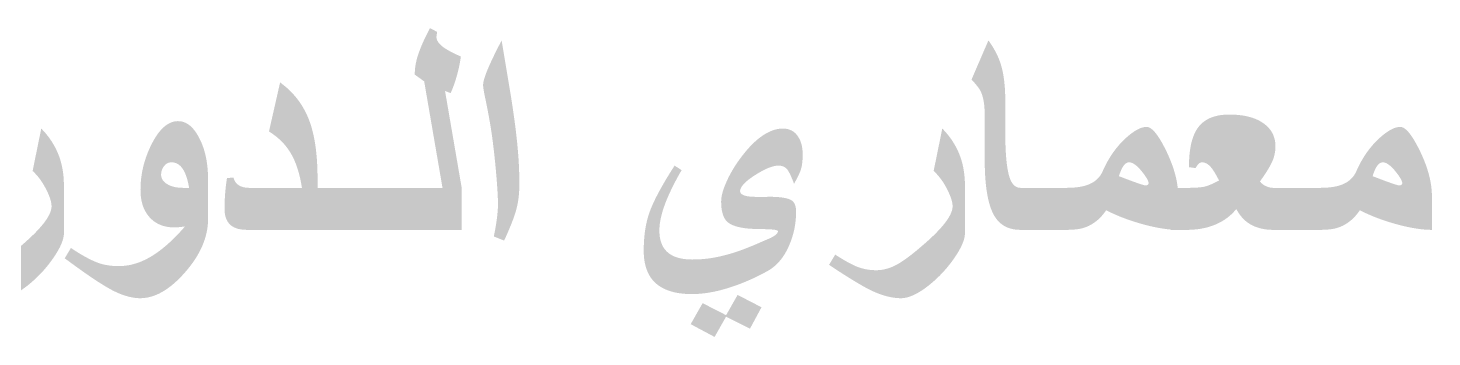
# Model space of a CAD drawing. Header units: metres. Extents: x -24.2 to 51.5, y -28.6 to 30.1.
# Drawn here: x 37.58 to 44.38, y 20.56 to 22.06 of the extents above; entities that cross this region are included whole.
import ezdxf

# ---------------------------------------------------------------- set-up
doc = ezdxf.new("R2010")
doc.units = ezdxf.units.M
doc.layers.add('UF-FILL-BROWN', color=22, linetype='Continuous')

msp = doc.modelspace()

# ---------------------------------------------------------------- hatches: boundary and pattern name
at = {"layer": 'UF-FILL-BROWN', "true_color": 0xb82e00}
for points in [[(39.6787, 21.0808), (39.2641, 21.0808), (39.2641, 21.2842), (39.5858, 21.2842), (39.4971, 21.7995), (39.4515, 21.8324), (39.4516, 21.8412), (39.452, 21.8501), (39.4527, 21.859), (39.4537, 21.8679), (39.455, 21.8768), (39.4565, 21.8857), (39.4584, 21.8947), (39.4604, 21.9036), (39.4628, 21.9126), (39.4654, 21.9216), (39.4679, 21.9293), (39.4706, 21.9372), (39.4736, 21.9453), (39.4767, 21.9536), (39.4801, 21.9621), (39.4836, 21.9708), (39.4874, 21.9797), (39.4914, 21.9887), (39.4956, 21.998), (39.5, 22.0075), (39.5046, 22.0171), (39.5094, 22.027), (39.5145, 22.037), (39.5198, 22.0472), (39.5252, 22.0576), (39.5594, 22.0394), (39.559, 22.0348), (39.558, 22.0267), (39.5564, 22.0153), (39.557, 22.0082), (39.5589, 22.0012), (39.5621, 21.9943), (39.5666, 21.9874), (39.5723, 21.9805), (39.5793, 21.9737), (39.5875, 21.9669), (39.5934, 21.9627), (39.5999, 21.9584), (39.607, 21.9539), (39.6147, 21.9494), (39.6231, 21.9447), (39.6321, 21.94), (39.6418, 21.9352), (39.6521, 21.9302), (39.6631, 21.9252), (39.6747, 21.9201), (39.6733, 21.9104), (39.6718, 21.9008), (39.6702, 21.8912), (39.6684, 21.8817), (39.6665, 21.8722), (39.6644, 21.8627), (39.6622, 21.8534), (39.6599, 21.844), (39.6574, 21.8347), (39.6548, 21.8254), (39.6519, 21.8152), (39.6488, 21.8053), (39.6457, 21.7956), (39.6424, 21.7862), (39.6391, 21.777), (39.6357, 21.7681), (39.6322, 21.7594), (39.6286, 21.7509), (39.6249, 21.7427), (39.598, 21.7534), (39.6787, 21.2842)], [(39.9578, 21.3009), (39.9577, 21.2906), (39.9575, 21.2804), (39.957, 21.2704), (39.9564, 21.2606), (39.9556, 21.2509), (39.9546, 21.2413), (39.9534, 21.2318), (39.9521, 21.2225), (39.9506, 21.2134), (39.9489, 21.2043), (39.947, 21.1954), (39.9449, 21.1866), (39.9426, 21.178), (39.9408, 21.1714), (39.9387, 21.1645), (39.9364, 21.1573), (39.934, 21.1498), (39.9313, 21.1421), (39.9285, 21.1341), (39.9254, 21.1259), (39.9221, 21.1174), (39.9187, 21.1086), (39.915, 21.0996), (39.9112, 21.0903), (39.9072, 21.0807), (39.9029, 21.0709), (39.8985, 21.0608), (39.8939, 21.0505), (39.8891, 21.0399), (39.8841, 21.029), (39.8342, 21.0489), (39.8367, 21.0608), (39.8389, 21.0725), (39.8411, 21.0838), (39.843, 21.0949), (39.8448, 21.1057), (39.8464, 21.1162), (39.8479, 21.1264), (39.8492, 21.1364), (39.8504, 21.146), (39.8514, 21.1554), (39.8522, 21.1645), (39.8529, 21.1733), (39.8535, 21.1818), (39.8539, 21.1901), (39.8541, 21.198), (39.8542, 21.2057), (39.8541, 21.2125), (39.854, 21.2197), (39.8538, 21.2273), (39.8536, 21.2354), (39.8532, 21.244), (39.8528, 21.2529), (39.8523, 21.2623), (39.8517, 21.2722), (39.8511, 21.2825), (39.8503, 21.2932), (39.8495, 21.3043), (39.8487, 21.3159), (39.8477, 21.328), (39.8467, 21.3405), (39.8458, 21.3504), (39.845, 21.3602), (39.8441, 21.3701), (39.8432, 21.3799), (39.8422, 21.3898), (39.8413, 21.3996), (39.8403, 21.4094), (39.8393, 21.4192), (39.8383, 21.429), (39.8372, 21.4388), (39.8362, 21.4486), (39.8351, 21.4584), (39.8339, 21.4681), (39.8328, 21.4778), (39.8316, 21.4876), (39.8304, 21.4973), (39.8292, 21.507), (39.828, 21.5167), (39.8269, 21.5246), (39.8258, 21.5328), (39.8247, 21.541), (39.8234, 21.5494), (39.8222, 21.558), (39.8208, 21.5667), (39.8194, 21.5755), (39.818, 21.5844), (39.8164, 21.5935), (39.8149, 21.6028), (39.8132, 21.6121), (39.8115, 21.6216), (39.8098, 21.6313), (39.808, 21.6411), (39.8061, 21.651), (39.8042, 21.661), (39.8022, 21.6712), (39.8001, 21.6815), (39.798, 21.692), (39.7959, 21.7026), (39.7936, 21.7134), (39.7914, 21.7242), (39.7886, 21.7376), (39.7864, 21.7495), (39.7846, 21.7599), (39.7834, 21.7688), (39.7826, 21.7763), (39.7824, 21.7823), (39.7827, 21.7879), (39.7836, 21.7942), (39.785, 21.8015), (39.7871, 21.8095), (39.7897, 21.8183), (39.793, 21.828), (39.7967, 21.8385), (39.8011, 21.8497), (39.8061, 21.8618), (39.8091, 21.8689), (39.8123, 21.8762), (39.8157, 21.8836), (39.8192, 21.8913), (39.8228, 21.8992), (39.8265, 21.9072), (39.8305, 21.9154), (39.8345, 21.9238), (39.8387, 21.9324), (39.843, 21.9412), (39.8475, 21.9502), (39.8521, 21.9593), (39.8569, 21.9687), (39.8618, 21.9782), (39.8669, 21.9879), (39.8721, 21.9978), (39.9165, 21.7305), (39.9185, 21.7178), (39.9205, 21.7053), (39.9224, 21.693), (39.9242, 21.6808), (39.9261, 21.6687), (39.9278, 21.6568), (39.9295, 21.645), (39.9312, 21.6333), (39.9328, 21.6218), (39.9343, 21.6105), (39.9358, 21.5993), (39.9373, 21.5882), (39.9387, 21.5772), (39.94, 21.5664), (39.9413, 21.5558), (39.9425, 21.5452), (39.9437, 21.5349), (39.9448, 21.5246), (39.9459, 21.5145), (39.947, 21.5045), (39.9479, 21.4947), (39.9489, 21.485), (39.9498, 21.4755), (39.9506, 21.4661), (39.9514, 21.456), (39.9522, 21.4459), (39.953, 21.4359), (39.9537, 21.426), (39.9543, 21.4161), (39.9549, 21.4062), (39.9554, 21.3964), (39.9559, 21.3866), (39.9563, 21.3769), (39.9566, 21.3673), (39.957, 21.3576), (39.9572, 21.3481), (39.9574, 21.3385), (39.9576, 21.329), (39.9577, 21.3196), (39.9578, 21.3102)], [(42.4896, 21.0808), (42.3832, 21.0808), (42.3729, 21.0811), (42.3629, 21.0818), (42.3533, 21.0831), (42.344, 21.0848), (42.3351, 21.0871), (42.3265, 21.0899), (42.3183, 21.0931), (42.3104, 21.0969), (42.3028, 21.1011), (42.2956, 21.1059), (42.2887, 21.1111), (42.2821, 21.1169), (42.2759, 21.1231), (42.2701, 21.1299), (42.2646, 21.1371), (42.2594, 21.1449), (42.2546, 21.1531), (42.251, 21.1599), (42.2475, 21.1672), (42.2442, 21.1748), (42.2411, 21.1828), (42.2381, 21.1912), (42.2353, 21.2), (42.2326, 21.2091), (42.2301, 21.2186), (42.2277, 21.2285), (42.2255, 21.2388), (42.2234, 21.2495), (42.2215, 21.2605), (42.2197, 21.2719), (42.2181, 21.2838), (42.2167, 21.2959), (42.2154, 21.3085), (42.2142, 21.3215), (42.2132, 21.3348), (42.2124, 21.3485), (42.2117, 21.3626), (42.2112, 21.377), (42.2108, 21.3919), (42.2105, 21.4071), (42.2105, 21.4227), (42.2105, 21.6378), (42.2103, 21.6497), (42.2099, 21.6613), (42.2092, 21.6724), (42.2083, 21.683), (42.2071, 21.6932), (42.2056, 21.7029), (42.2038, 21.7122), (42.2018, 21.721), (42.1994, 21.7294), (42.1968, 21.7373), (42.1939, 21.7447), (42.1908, 21.7516), (42.188, 21.7569), (42.1845, 21.7626), (42.1802, 21.7689), (42.1751, 21.7757), (42.1692, 21.7831), (42.1625, 21.791), (42.155, 21.7995), (42.1467, 21.8085), (42.2284, 21.9978), (42.2346, 21.9892), (42.2405, 21.9805), (42.2461, 21.9719), (42.2514, 21.9633), (42.2565, 21.9547), (42.2613, 21.9461), (42.2658, 21.9375), (42.27, 21.929), (42.274, 21.9204), (42.2777, 21.9119), (42.2811, 21.9034), (42.2842, 21.8949), (42.2871, 21.8864), (42.2897, 21.878), (42.2919, 21.8702), (42.294, 21.8622), (42.296, 21.854), (42.2978, 21.8455), (42.2995, 21.8368), (42.3011, 21.8279), (42.3025, 21.8187), (42.3039, 21.8093), (42.3051, 21.7997), (42.3061, 21.7898), (42.3071, 21.7797), (42.3079, 21.7693), (42.3086, 21.7587), (42.3091, 21.7479), (42.3096, 21.7369), (42.3099, 21.7256), (42.3101, 21.7141), (42.3101, 21.7023), (42.3101, 21.553), (42.3102, 21.5395), (42.3103, 21.5263), (42.3105, 21.5134), (42.3108, 21.501), (42.3112, 21.4889), (42.3116, 21.4771), (42.3121, 21.4657), (42.3127, 21.4547), (42.3134, 21.4441), (42.3142, 21.4338), (42.315, 21.4239), (42.316, 21.4143), (42.317, 21.4051), (42.3181, 21.3963), (42.3192, 21.3878), (42.3205, 21.3797), (42.3218, 21.372), (42.3232, 21.3646), (42.3247, 21.3576), (42.3262, 21.351), (42.3278, 21.3447), (42.3295, 21.3388), (42.3313, 21.3333), (42.3353, 21.323), (42.3398, 21.3139), (42.3447, 21.306), (42.3501, 21.2994), (42.356, 21.2939), (42.3623, 21.2896), (42.3691, 21.2866), (42.3764, 21.2848), (42.3841, 21.2842), (42.4896, 21.2842)], [(38.981, 21.0808), (38.6391, 21.0808), (38.6284, 21.0811), (38.6183, 21.0819), (38.6087, 21.0831), (38.5997, 21.0849), (38.5913, 21.0872), (38.5834, 21.0901), (38.5761, 21.0934), (38.5693, 21.0972), (38.5631, 21.1015), (38.5569, 21.1069), (38.5514, 21.113), (38.5465, 21.1196), (38.5423, 21.127), (38.5387, 21.1349), (38.5357, 21.1435), (38.5334, 21.1528), (38.5318, 21.1626), (38.5308, 21.1731), (38.5305, 21.1842), (38.5305, 21.1925), (38.5307, 21.201), (38.5309, 21.2096), (38.5312, 21.2184), (38.5317, 21.2274), (38.5322, 21.2365), (38.5328, 21.2458), (38.5335, 21.2553), (38.5343, 21.2648), (38.5352, 21.2743), (38.5361, 21.2839), (38.5372, 21.2934), (38.5384, 21.303), (38.5396, 21.3127), (38.541, 21.3223), (38.5424, 21.332), (38.5743, 21.3335), (38.5773, 21.3238), (38.5815, 21.3151), (38.5868, 21.3076), (38.5932, 21.3012), (38.6008, 21.2959), (38.6078, 21.2923), (38.6154, 21.2894), (38.6234, 21.2871), (38.6318, 21.2855), (38.6407, 21.2845), (38.6501, 21.2842), (38.9053, 21.2842), (38.9035, 21.2952), (38.9016, 21.306), (38.8995, 21.3166), (38.8974, 21.3269), (38.8951, 21.337), (38.8926, 21.3469), (38.8901, 21.3566), (38.8874, 21.366), (38.8846, 21.3752), (38.8816, 21.3842), (38.8786, 21.393), (38.8754, 21.4015), (38.872, 21.4098), (38.8686, 21.4179), (38.865, 21.4258), (38.8612, 21.4335), (38.8574, 21.4409), (38.8534, 21.4481), (38.8492, 21.4551), (38.845, 21.4618), (38.8397, 21.4697), (38.8342, 21.4773), (38.8284, 21.4849), (38.8224, 21.4922), (38.816, 21.4994), (38.8093, 21.5065), (38.8024, 21.5134), (38.7951, 21.5201), (38.7876, 21.5267), (38.7798, 21.5331), (38.7717, 21.5394), (38.7634, 21.5455), (38.7547, 21.5515), (38.7458, 21.5573), (38.7996, 21.7945), (38.8079, 21.7883), (38.816, 21.782), (38.8239, 21.7755), (38.8316, 21.7689), (38.8391, 21.7621), (38.8464, 21.7552), (38.8535, 21.7482), (38.8603, 21.741), (38.867, 21.7336), (38.8735, 21.7261), (38.8797, 21.7185), (38.8858, 21.7107), (38.8916, 21.7028), (38.8973, 21.6947), (38.9027, 21.6864), (38.9079, 21.6781), (38.9129, 21.6695), (38.9178, 21.6608), (38.9224, 21.652), (38.9268, 21.643), (38.931, 21.6339), (38.935, 21.6246), (38.9388, 21.6152), (38.9424, 21.6056), (38.9456, 21.5966), (38.9486, 21.5874), (38.9515, 21.578), (38.9542, 21.5683), (38.9569, 21.5583), (38.9594, 21.5481), (38.9617, 21.5377), (38.9639, 21.527), (38.966, 21.5161), (38.9679, 21.505), (38.9697, 21.4935), (38.9714, 21.4819), (38.973, 21.47), (38.9744, 21.4579), (38.9756, 21.4455), (38.9768, 21.4328), (38.9778, 21.42), (38.9786, 21.4069), (38.9794, 21.3935), (38.98, 21.3799), (38.9804, 21.366), (38.9807, 21.352), (38.9809, 21.3376), (38.981, 21.323)], [(43.7175, 21.0808), (43.6062, 21.0808), (43.5955, 21.081), (43.5851, 21.0816), (43.575, 21.0826), (43.565, 21.084), (43.5553, 21.0858), (43.5458, 21.0879), (43.5365, 21.0905), (43.5275, 21.0935), (43.5187, 21.0968), (43.5101, 21.1006), (43.5017, 21.1047), (43.4937, 21.1093), (43.4859, 21.1144), (43.4784, 21.12), (43.4711, 21.126), (43.4642, 21.1325), (43.4575, 21.1395), (43.4512, 21.147), (43.4451, 21.155), (43.4393, 21.1634), (43.4337, 21.1723), (43.4285, 21.1817), (43.4223, 21.1744), (43.4159, 21.1673), (43.4092, 21.1606), (43.4024, 21.154), (43.3953, 21.1478), (43.3879, 21.1418), (43.3804, 21.1361), (43.3726, 21.1307), (43.3646, 21.1256), (43.3564, 21.1207), (43.3479, 21.1161), (43.3392, 21.1118), (43.3303, 21.1078), (43.3211, 21.104), (43.3118, 21.1005), (43.3022, 21.0973), (43.2935, 21.0946), (43.2847, 21.0922), (43.2758, 21.0901), (43.2668, 21.0881), (43.2576, 21.0864), (43.2483, 21.0849), (43.2389, 21.0837), (43.2294, 21.0827), (43.2197, 21.0819), (43.21, 21.0813), (43.2, 21.0809), (43.19, 21.0808), (43.1115, 21.0808), (43.1115, 21.2842), (43.19, 21.2842), (43.2034, 21.2842), (43.2158, 21.2845), (43.2273, 21.2849), (43.2379, 21.2855), (43.2476, 21.2862), (43.2564, 21.2871), (43.2643, 21.2881), (43.2712, 21.2893), (43.2772, 21.2906), (43.2838, 21.2925), (43.2908, 21.2948), (43.2984, 21.2977), (43.3066, 21.3011), (43.3153, 21.305), (43.3246, 21.3094), (43.3344, 21.3144), (43.3448, 21.3198), (43.3392, 21.3306), (43.3339, 21.3406), (43.3287, 21.3499), (43.3237, 21.3583), (43.3188, 21.3659), (43.3142, 21.3728), (43.3097, 21.3788), (43.3054, 21.3841), (43.2986, 21.3914), (43.2917, 21.3973), (43.2847, 21.4019), (43.2776, 21.4052), (43.2703, 21.4071), (43.263, 21.4078), (43.2577, 21.4072), (43.2526, 21.4053), (43.2476, 21.402), (43.2426, 21.3969), (43.2371, 21.3896), (43.2311, 21.3799), (43.1992, 21.3843), (43.1993, 21.3972), (43.1997, 21.4098), (43.2002, 21.4219), (43.2009, 21.4337), (43.2019, 21.4452), (43.2031, 21.4563), (43.2045, 21.4671), (43.2061, 21.4775), (43.2079, 21.4875), (43.2099, 21.4972), (43.2122, 21.5065), (43.2146, 21.5155), (43.2173, 21.5241), (43.2202, 21.5324), (43.2233, 21.5403), (43.2266, 21.5478), (43.2301, 21.555), (43.2338, 21.5618), (43.2378, 21.5683), (43.242, 21.5744), (43.2463, 21.5802), (43.2517, 21.5866), (43.2575, 21.5926), (43.2635, 21.5982), (43.2699, 21.6035), (43.2767, 21.6084), (43.2837, 21.6129), (43.2911, 21.6171), (43.2988, 21.6209), (43.3069, 21.6244), (43.3153, 21.6274), (43.324, 21.6302), (43.3331, 21.6325), (43.3424, 21.6345), (43.3522, 21.6361), (43.3622, 21.6374), (43.3726, 21.6383), (43.3833, 21.6388), (43.3944, 21.639), (43.4058, 21.6389), (43.417, 21.6385), (43.428, 21.6379), (43.4386, 21.637), (43.449, 21.6358), (43.4591, 21.6344), (43.4689, 21.6328), (43.4784, 21.6309), (43.4876, 21.6287), (43.4966, 21.6263), (43.5053, 21.6237), (43.5137, 21.6207), (43.5218, 21.6176), (43.5297, 21.6141), (43.5373, 21.6105), (43.5446, 21.6065), (43.5516, 21.6023), (43.5583, 21.5979), (43.5665, 21.5919), (43.5742, 21.5855), (43.5812, 21.5788), (43.5876, 21.5718), (43.5933, 21.5645), (43.5985, 21.5569), (43.603, 21.549), (43.607, 21.5407), (43.6103, 21.5321), (43.613, 21.5232), (43.6152, 21.514), (43.6167, 21.5045), (43.6176, 21.4947), (43.6179, 21.4845), (43.6176, 21.475), (43.6169, 21.4656), (43.6157, 21.4563), (43.6139, 21.447), (43.6117, 21.4379), (43.609, 21.4288), (43.6059, 21.4198), (43.6022, 21.411), (43.5994, 21.405), (43.5962, 21.3986), (43.5926, 21.3918), (43.5886, 21.3847), (43.5843, 21.3772), (43.5795, 21.3694), (43.5744, 21.3612), (43.5689, 21.3527), (43.563, 21.3438), (43.5567, 21.3346), (43.55, 21.325), (43.5429, 21.3151), (43.5487, 21.3083), (43.5555, 21.3024), (43.5632, 21.2971), (43.5718, 21.2926), (43.5806, 21.289), (43.5893, 21.2863), (43.5978, 21.2847), (43.6062, 21.2842), (43.7175, 21.2842)], [(37.753, 21.0641), (37.7528, 21.0575), (37.752, 21.0505), (37.7506, 21.0432), (37.7487, 21.0356), (37.7463, 21.0277), (37.7434, 21.0195), (37.7399, 21.0109), (37.7359, 21.0021), (37.7313, 20.993), (37.7262, 20.9835), (37.7206, 20.9738), (37.7144, 20.9638), (37.7077, 20.9534), (37.7004, 20.9428), (37.6949, 20.9349), (37.6892, 20.9271), (37.6835, 20.9194), (37.6776, 20.9119), (37.6716, 20.9044), (37.6655, 20.8971), (37.6594, 20.8899), (37.6531, 20.8827), (37.6467, 20.8757), (37.6402, 20.8688), (37.6336, 20.862), (37.627, 20.8553), (37.6202, 20.8487), (37.6133, 20.8423), (37.6063, 20.8359), (37.5992, 20.8296), (37.592, 20.8235), (37.5847, 20.8174), (37.5773, 20.8115), (37.5677, 20.804), (37.5582, 20.7971), (37.549, 20.7906), (37.5398, 20.7846), (37.5309, 20.7791), (37.5221, 20.7741), (37.5135, 20.7695), (37.5051, 20.7654), (37.4968, 20.7618), (37.4887, 20.7587), (37.4808, 20.7561), (37.473, 20.7539), (37.4655, 20.7522), (37.4581, 20.7509), (37.4508, 20.7502), (37.4438, 20.7499), (37.435, 20.7501), (37.4261, 20.7506), (37.417, 20.7515), (37.408, 20.7527), (37.3988, 20.7541), (37.3895, 20.7559), (37.3801, 20.758), (37.3706, 20.7605), (37.3611, 20.7632), (37.3514, 20.7663), (37.3417, 20.7697), (37.3318, 20.7733), (37.3219, 20.7773), (37.3119, 20.7817), (37.3017, 20.7863), (37.2961, 20.789), (37.2903, 20.792), (37.2841, 20.7951), (37.2777, 20.7985), (37.2711, 20.8021), (37.2641, 20.8059), (37.257, 20.8099), (37.2495, 20.8142), (37.2418, 20.8186), (37.2339, 20.8233), (37.2256, 20.8282), (37.2171, 20.8333), (37.2084, 20.8386), (37.1994, 20.8442), (37.1901, 20.8499), (37.1806, 20.8559), (37.1708, 20.8621), (37.1608, 20.8685), (37.1505, 20.8751), (37.14, 20.8819), (37.1291, 20.889), (37.1181, 20.8962), (37.1068, 20.9037), (37.0952, 20.9114), (37.1251, 20.9612), (37.1354, 20.9545), (37.1454, 20.9482), (37.155, 20.9422), (37.1644, 20.9366), (37.1734, 20.9313), (37.1821, 20.9263), (37.1905, 20.9217), (37.1986, 20.9175), (37.2064, 20.9135), (37.2138, 20.9099), (37.2209, 20.9067), (37.2277, 20.9037), (37.2342, 20.9012), (37.2426, 20.8982), (37.2511, 20.8955), (37.2597, 20.8932), (37.2685, 20.8911), (37.2774, 20.8894), (37.2864, 20.888), (37.2955, 20.8869), (37.3048, 20.8861), (37.3142, 20.8856), (37.3237, 20.8855), (37.3323, 20.8857), (37.341, 20.8863), (37.3496, 20.8873), (37.3583, 20.8888), (37.367, 20.8906), (37.3756, 20.8929), (37.3842, 20.8955), (37.3929, 20.8986), (37.4015, 20.9021), (37.4101, 20.9059), (37.4187, 20.9102), (37.4273, 20.9149), (37.4332, 20.9183), (37.4393, 20.922), (37.4457, 20.926), (37.4523, 20.9303), (37.4591, 20.935), (37.4661, 20.9399), (37.4734, 20.9452), (37.4809, 20.9508), (37.4886, 20.9567), (37.4966, 20.9629), (37.5048, 20.9694), (37.5132, 20.9762), (37.5219, 20.9833), (37.5308, 20.9907), (37.5399, 20.9985), (37.5492, 21.0065), (37.5588, 21.0149), (37.5686, 21.0235), (37.5792, 21.0331), (37.5894, 21.0425), (37.5991, 21.0517), (37.6083, 21.0607), (37.617, 21.0695), (37.6252, 21.0781), (37.633, 21.0865), (37.6403, 21.0948), (37.6471, 21.1028), (37.6535, 21.1106), (37.6594, 21.1183), (37.6648, 21.1257), (37.6697, 21.1329), (37.6742, 21.14), (37.6782, 21.1469), (37.6817, 21.1535), (37.6848, 21.16), (37.6873, 21.1663), (37.6895, 21.1723), (37.6911, 21.1782), (37.6923, 21.1839), (37.693, 21.1894), (37.6932, 21.1947), (37.6929, 21.2016), (37.692, 21.2089), (37.6905, 21.2168), (37.6884, 21.2251), (37.6857, 21.2338), (37.6824, 21.2431), (37.6785, 21.2527), (37.674, 21.2629), (37.6688, 21.2734), (37.6642, 21.2826), (37.6593, 21.2915), (37.6544, 21.3001), (37.6492, 21.3085), (37.6439, 21.3166), (37.6383, 21.3244), (37.6326, 21.332), (37.6268, 21.3393), (37.6207, 21.3464), (37.6145, 21.3531), (37.6081, 21.3597), (37.6015, 21.3659), (37.6434, 21.5712), (37.6503, 21.5641), (37.657, 21.5569), (37.6635, 21.5495), (37.6698, 21.542), (37.6758, 21.5343), (37.6817, 21.5266), (37.6873, 21.5186), (37.6928, 21.5105), (37.698, 21.5023), (37.7029, 21.494), (37.7077, 21.4855), (37.7123, 21.4769), (37.7166, 21.4681), (37.7207, 21.4592), (37.7246, 21.4501), (37.7279, 21.442), (37.7309, 21.4338), (37.7338, 21.4254), (37.7364, 21.4169), (37.7389, 21.4083), (37.7411, 21.3995), (37.7432, 21.3906), (37.7451, 21.3816), (37.7467, 21.3724), (37.7482, 21.3631), (37.7495, 21.3537), (37.7506, 21.3442), (37.7515, 21.3345), (37.7521, 21.3246), (37.7526, 21.3147), (37.7529, 21.3046), (37.753, 21.2944)], [(41.3293, 21.4456), (41.3292, 21.4354), (41.3289, 21.4256), (41.3283, 21.4163), (41.3274, 21.4074), (41.3264, 21.399), (41.325, 21.391), (41.3235, 21.3835), (41.3216, 21.3764), (41.3196, 21.3701), (41.3172, 21.3634), (41.3143, 21.3562), (41.311, 21.3486), (41.3072, 21.3406), (41.3029, 21.3321), (41.2982, 21.3232), (41.2931, 21.3139), (41.2875, 21.3041), (41.2825, 21.3172), (41.2777, 21.329), (41.2731, 21.3397), (41.2687, 21.3493), (41.2644, 21.3576), (41.2604, 21.3647), (41.2565, 21.3706), (41.2528, 21.3754), (41.2467, 21.3813), (41.2395, 21.3859), (41.2314, 21.3892), (41.2222, 21.3912), (41.212, 21.3918), (41.2055, 21.3915), (41.1986, 21.3907), (41.1914, 21.3894), (41.1838, 21.3875), (41.1758, 21.385), (41.1674, 21.382), (41.1587, 21.3785), (41.1496, 21.3744), (41.1402, 21.3698), (41.1304, 21.3646), (41.1202, 21.3589), (41.1096, 21.3526), (41.0986, 21.3457), (41.0871, 21.3381), (41.0765, 21.3307), (41.067, 21.3235), (41.0585, 21.3165), (41.051, 21.3097), (41.0444, 21.3031), (41.0389, 21.2967), (41.0344, 21.2906), (41.0309, 21.2846), (41.0283, 21.2788), (41.0268, 21.2733), (41.0263, 21.268), (41.0275, 21.2618), (41.031, 21.2564), (41.0368, 21.2517), (41.0449, 21.2479), (41.0552, 21.2448), (41.0616, 21.2436), (41.0688, 21.2426), (41.077, 21.2418), (41.0861, 21.2411), (41.0961, 21.2407), (41.1071, 21.2404), (41.119, 21.2403), (41.1267, 21.2403), (41.1341, 21.2403), (41.1415, 21.2403), (41.1489, 21.2404), (41.1564, 21.2406), (41.1639, 21.2411), (41.1773, 21.2409), (41.19, 21.2406), (41.2019, 21.24), (41.213, 21.2392), (41.2233, 21.2382), (41.2329, 21.2369), (41.2417, 21.2355), (41.2497, 21.2337), (41.2569, 21.2318), (41.2634, 21.2296), (41.2691, 21.2272), (41.274, 21.2246), (41.2803, 21.22), (41.2855, 21.2143), (41.2898, 21.2075), (41.2932, 21.1995), (41.2956, 21.1905), (41.297, 21.1803), (41.2974, 21.169), (41.2973, 21.159), (41.297, 21.149), (41.2964, 21.139), (41.2956, 21.1291), (41.2945, 21.1192), (41.2932, 21.1094), (41.2917, 21.0997), (41.29, 21.09), (41.288, 21.0803), (41.2858, 21.0707), (41.2833, 21.0612), (41.2806, 21.0517), (41.2777, 21.0423), (41.2746, 21.0329), (41.2712, 21.0236), (41.2675, 21.0143), (41.2633, 21.0041), (41.2588, 20.9942), (41.2541, 20.9846), (41.2492, 20.9754), (41.2441, 20.9665), (41.2388, 20.958), (41.2333, 20.9498), (41.2275, 20.9419), (41.2216, 20.9343), (41.2154, 20.9271), (41.2091, 20.9202), (41.2025, 20.9136), (41.1957, 20.9074), (41.1887, 20.9015), (41.1815, 20.8959), (41.1741, 20.8907), (41.1665, 20.8858), (41.1587, 20.8812), (41.1502, 20.8765), (41.1416, 20.8719), (41.1331, 20.8674), (41.1245, 20.863), (41.1158, 20.8586), (41.1072, 20.8544), (41.0984, 20.8502), (41.0897, 20.8461), (41.0809, 20.8421), (41.0721, 20.8381), (41.0633, 20.8343), (41.0544, 20.8306), (41.0455, 20.8269), (41.0365, 20.8233), (41.0276, 20.8198), (41.0185, 20.8164), (41.0095, 20.8131), (41.0004, 20.8099), (40.9913, 20.8068), (40.9822, 20.8037), (40.973, 20.8007), (40.9629, 20.7976), (40.9529, 20.7946), (40.9429, 20.7918), (40.933, 20.7892), (40.9232, 20.7867), (40.9134, 20.7844), (40.9038, 20.7823), (40.8942, 20.7803), (40.8846, 20.7786), (40.8752, 20.7769), (40.8658, 20.7755), (40.8565, 20.7742), (40.8473, 20.7731), (40.8381, 20.7721), (40.829, 20.7713), (40.82, 20.7707), (40.811, 20.7703), (40.8022, 20.77), (40.7933, 20.7698), (40.7743, 20.7702), (40.7561, 20.7713), (40.7387, 20.7732), (40.7221, 20.7757), (40.7063, 20.779), (40.6913, 20.783), (40.6771, 20.7877), (40.6637, 20.7932), (40.6511, 20.7994), (40.6394, 20.8063), (40.6284, 20.8139), (40.6183, 20.8222), (40.609, 20.8313), (40.6004, 20.841), (40.5927, 20.8516), (40.5858, 20.8628), (40.5797, 20.8747), (40.5745, 20.8874), (40.57, 20.9008), (40.5664, 20.9149), (40.5635, 20.9298), (40.5615, 20.9453), (40.5603, 20.9616), (40.5599, 20.9787), (40.5599, 20.9897), (40.5601, 21.0005), (40.5605, 21.0112), (40.561, 21.0218), (40.5617, 21.0322), (40.5625, 21.0424), (40.5634, 21.0524), (40.5645, 21.0624), (40.5657, 21.0721), (40.5671, 21.0817), (40.5686, 21.0911), (40.5703, 21.1003), (40.5721, 21.1094), (40.5741, 21.1184), (40.5762, 21.1271), (40.5784, 21.1357), (40.5808, 21.1442), (40.5833, 21.1525), (40.586, 21.1606), (40.5886, 21.1678), (40.5913, 21.1752), (40.5943, 21.1828), (40.5975, 21.1907), (40.601, 21.1987), (40.6047, 21.207), (40.6086, 21.2155), (40.6127, 21.2242), (40.617, 21.2331), (40.6216, 21.2422), (40.6264, 21.2515), (40.6314, 21.2611), (40.6367, 21.2708), (40.6422, 21.2808), (40.6479, 21.2909), (40.6538, 21.3013), (40.66, 21.3119), (40.6663, 21.3227), (40.6729, 21.3337), (40.6798, 21.3449), (40.6868, 21.3563), (40.6941, 21.3679), (40.7016, 21.3798), (40.7094, 21.3918), (40.7433, 21.3699), (40.7377, 21.3602), (40.7322, 21.3506), (40.7269, 21.3411), (40.7218, 21.3317), (40.7168, 21.3225), (40.7119, 21.3133), (40.7073, 21.3042), (40.7027, 21.2953), (40.6983, 21.2865), (40.6941, 21.2778), (40.69, 21.2692), (40.686, 21.2607), (40.6822, 21.2523), (40.6785, 21.244), (40.675, 21.2359), (40.6717, 21.2278), (40.6685, 21.2199), (40.6654, 21.2121), (40.6625, 21.2044), (40.6588, 21.1942), (40.6554, 21.1841), (40.6522, 21.1742), (40.6493, 21.1645), (40.6467, 21.155), (40.6444, 21.1457), (40.6423, 21.1365), (40.6406, 21.1276), (40.639, 21.1188), (40.6378, 21.1102), (40.6368, 21.1018), (40.6362, 21.0935), (40.6357, 21.0855), (40.6356, 21.0776), (40.6359, 21.0662), (40.6367, 21.0552), (40.6381, 21.0447), (40.64, 21.0348), (40.6425, 21.0253), (40.6456, 21.0162), (40.6491, 21.0077), (40.6533, 20.9997), (40.658, 20.9921), (40.6632, 20.9851), (40.669, 20.9785), (40.6754, 20.9724), (40.6822, 20.9668), (40.6897, 20.9617), (40.6977, 20.957), (40.7062, 20.9529), (40.7153, 20.9492), (40.725, 20.9461), (40.7352, 20.9434), (40.7459, 20.9412), (40.7572, 20.9395), (40.769, 20.9383), (40.7814, 20.9375), (40.7943, 20.9373), (40.8043, 20.9374), (40.8141, 20.9376), (40.8238, 20.938), (40.8335, 20.9385), (40.843, 20.9391), (40.8525, 20.9399), (40.8619, 20.9409), (40.8712, 20.9419), (40.8804, 20.9432), (40.8895, 20.9446), (40.8985, 20.9461), (40.9075, 20.9478), (40.9164, 20.9496), (40.9254, 20.9515), (40.9344, 20.9535), (40.9434, 20.9557), (40.9525, 20.9579), (40.9615, 20.9603), (40.9706, 20.9628), (40.9796, 20.9654), (40.9887, 20.9681), (40.9978, 20.9709), (41.007, 20.9739), (41.0161, 20.9769), (41.0242, 20.9798), (41.0326, 20.9829), (41.0412, 20.9861), (41.0501, 20.9894), (41.0592, 20.993), (41.0685, 20.9967), (41.0781, 21.0005), (41.088, 21.0046), (41.0981, 21.0088), (41.1137, 21.0156), (41.1275, 21.0216), (41.1396, 21.0268), (41.15, 21.0314), (41.1587, 21.0351), (41.1657, 21.0381), (41.1709, 21.0404), (41.1745, 21.0419), (41.1763, 21.0427), (41.1884, 21.0496), (41.1978, 21.0561), (41.2044, 21.0624), (41.2084, 21.0683), (41.2097, 21.0739), (41.2083, 21.0766), (41.204, 21.0789), (41.1967, 21.0807), (41.1865, 21.0821), (41.1734, 21.0831), (41.1617, 21.0836), (41.1513, 21.0841), (41.1421, 21.0844), (41.1341, 21.0846), (41.1272, 21.0848), (41.1215, 21.0848), (41.1082, 21.0849), (41.0953, 21.0853), (41.083, 21.0859), (41.0713, 21.0867), (41.06, 21.0877), (41.0493, 21.089), (41.0391, 21.0905), (41.0295, 21.0922), (41.0203, 21.0942), (41.0117, 21.0964), (41.0037, 21.0988), (40.9961, 21.1014), (40.9891, 21.1043), (40.9826, 21.1074), (40.9766, 21.1107), (40.9712, 21.1142), (40.9663, 21.118), (40.9613, 21.1228), (40.9567, 21.1283), (40.9525, 21.1344), (40.9488, 21.1412), (40.9455, 21.1486), (40.9426, 21.1566), (40.9402, 21.1653), (40.9382, 21.1746), (40.9366, 21.1845), (40.9355, 21.1951), (40.9349, 21.2063), (40.9346, 21.2181), (40.9349, 21.2253), (40.9355, 21.2329), (40.9367, 21.2408), (40.9382, 21.249), (40.9402, 21.2576), (40.9427, 21.2665), (40.9456, 21.2758), (40.949, 21.2855), (40.9528, 21.2955), (40.9571, 21.3058), (40.9606, 21.3139), (40.9643, 21.322), (40.9681, 21.3301), (40.9721, 21.3382), (40.9763, 21.3463), (40.9807, 21.3543), (40.9852, 21.3624), (40.9898, 21.3704), (40.9946, 21.3785), (40.9996, 21.3865), (41.0048, 21.3945), (41.0101, 21.4025), (41.0156, 21.4105), (41.0221, 21.4197), (41.0286, 21.4286), (41.0351, 21.4373), (41.0417, 21.4457), (41.0482, 21.4538), (41.0547, 21.4617), (41.0612, 21.4693), (41.0677, 21.4766), (41.0742, 21.4837), (41.0807, 21.4905), (41.0872, 21.497), (41.0937, 21.5033), (41.1002, 21.5093), (41.1067, 21.515), (41.1132, 21.5205), (41.1197, 21.5257), (41.1263, 21.5306), (41.1355, 21.5371), (41.1446, 21.543), (41.1537, 21.5484), (41.1628, 21.5532), (41.1719, 21.5574), (41.1809, 21.5611), (41.1898, 21.5642), (41.1988, 21.5667), (41.2077, 21.5687), (41.2165, 21.5701), (41.2254, 21.5709), (41.2342, 21.5712), (41.2437, 21.5708), (41.2528, 21.5696), (41.2615, 21.5675), (41.2697, 21.5645), (41.2774, 21.5608), (41.2847, 21.5561), (41.2915, 21.5506), (41.2978, 21.5443), (41.3037, 21.5371), (41.3086, 21.53), (41.3129, 21.5224), (41.3168, 21.5144), (41.3201, 21.506), (41.323, 21.4971), (41.3253, 21.4877), (41.327, 21.4779), (41.3283, 21.4676), (41.3291, 21.4568)], [(42.1148, 21.0641), (42.1145, 21.0575), (42.1137, 21.0505), (42.1124, 21.0432), (42.1105, 21.0356), (42.1081, 21.0277), (42.1051, 21.0195), (42.1017, 21.0109), (42.0976, 21.0021), (42.0931, 20.993), (42.088, 20.9835), (42.0824, 20.9738), (42.0762, 20.9638), (42.0695, 20.9534), (42.0622, 20.9428), (42.0566, 20.9349), (42.051, 20.9271), (42.0452, 20.9194), (42.0393, 20.9119), (42.0334, 20.9044), (42.0273, 20.8971), (42.0211, 20.8899), (42.0148, 20.8827), (42.0085, 20.8757), (42.002, 20.8688), (41.9954, 20.862), (41.9887, 20.8553), (41.9819, 20.8487), (41.975, 20.8423), (41.9681, 20.8359), (41.961, 20.8296), (41.9538, 20.8235), (41.9465, 20.8174), (41.9391, 20.8115), (41.9295, 20.804), (41.92, 20.7971), (41.9107, 20.7906), (41.9016, 20.7846), (41.8926, 20.7791), (41.8839, 20.7741), (41.8752, 20.7695), (41.8668, 20.7655), (41.8585, 20.7618), (41.8504, 20.7587), (41.8425, 20.7561), (41.8348, 20.7539), (41.8272, 20.7522), (41.8198, 20.7509), (41.8126, 20.7502), (41.8055, 20.7499), (41.7967, 20.7501), (41.7878, 20.7506), (41.7788, 20.7515), (41.7697, 20.7527), (41.7605, 20.7541), (41.7512, 20.7559), (41.7419, 20.758), (41.7324, 20.7605), (41.7228, 20.7632), (41.7132, 20.7663), (41.7034, 20.7697), (41.6936, 20.7733), (41.6837, 20.7773), (41.6736, 20.7817), (41.6635, 20.7863), (41.6579, 20.789), (41.652, 20.792), (41.6459, 20.7951), (41.6395, 20.7985), (41.6328, 20.8021), (41.6259, 20.8059), (41.6187, 20.8099), (41.6113, 20.8142), (41.6036, 20.8186), (41.5956, 20.8233), (41.5874, 20.8282), (41.5789, 20.8333), (41.5702, 20.8386), (41.5612, 20.8442), (41.5519, 20.8499), (41.5424, 20.8559), (41.5326, 20.8621), (41.5226, 20.8685), (41.5123, 20.8751), (41.5017, 20.8819), (41.4909, 20.889), (41.4798, 20.8962), (41.4685, 20.9037), (41.4569, 20.9114), (41.4868, 20.9612), (41.4971, 20.9545), (41.5071, 20.9482), (41.5168, 20.9422), (41.5261, 20.9366), (41.5352, 20.9313), (41.5439, 20.9263), (41.5523, 20.9217), (41.5604, 20.9175), (41.5681, 20.9135), (41.5756, 20.9099), (41.5827, 20.9067), (41.5895, 20.9037), (41.596, 20.9012), (41.6043, 20.8982), (41.6128, 20.8955), (41.6215, 20.8932), (41.6302, 20.8911), (41.6391, 20.8894), (41.6481, 20.888), (41.6573, 20.8869), (41.6665, 20.8861), (41.6759, 20.8856), (41.6854, 20.8855), (41.6941, 20.8857), (41.7027, 20.8863), (41.7114, 20.8873), (41.7201, 20.8888), (41.7287, 20.8906), (41.7374, 20.8929), (41.746, 20.8955), (41.7546, 20.8986), (41.7633, 20.9021), (41.7719, 20.9059), (41.7805, 20.9102), (41.7891, 20.9149), (41.795, 20.9183), (41.8011, 20.922), (41.8074, 20.926), (41.814, 20.9303), (41.8208, 20.935), (41.8279, 20.9399), (41.8352, 20.9452), (41.8427, 20.9508), (41.8504, 20.9567), (41.8584, 20.9629), (41.8666, 20.9694), (41.875, 20.9762), (41.8836, 20.9833), (41.8925, 20.9907), (41.9016, 20.9985), (41.911, 21.0065), (41.9206, 21.0149), (41.9304, 21.0235), (41.941, 21.0331), (41.9511, 21.0425), (41.9608, 21.0517), (41.97, 21.0607), (41.9787, 21.0695), (41.987, 21.0781), (41.9948, 21.0865), (42.0021, 21.0948), (42.0089, 21.1028), (42.0152, 21.1106), (42.0211, 21.1183), (42.0265, 21.1257), (42.0315, 21.133), (42.0359, 21.14), (42.0399, 21.1469), (42.0435, 21.1535), (42.0465, 21.16), (42.0491, 21.1663), (42.0512, 21.1723), (42.0529, 21.1782), (42.054, 21.1839), (42.0547, 21.1894), (42.055, 21.1947), (42.0547, 21.2016), (42.0538, 21.209), (42.0523, 21.2168), (42.0502, 21.2251), (42.0475, 21.2338), (42.0442, 21.2431), (42.0403, 21.2527), (42.0357, 21.2629), (42.0306, 21.2734), (42.0259, 21.2826), (42.0211, 21.2915), (42.0161, 21.3001), (42.011, 21.3085), (42.0056, 21.3166), (42.0001, 21.3244), (41.9944, 21.332), (41.9885, 21.3393), (41.9825, 21.3464), (41.9763, 21.3531), (41.9699, 21.3597), (41.9633, 21.3659), (42.0051, 21.5712), (42.0121, 21.5641), (42.0188, 21.5569), (42.0253, 21.5495), (42.0315, 21.542), (42.0376, 21.5343), (42.0435, 21.5266), (42.0491, 21.5186), (42.0545, 21.5105), (42.0597, 21.5023), (42.0647, 21.494), (42.0695, 21.4855), (42.074, 21.4769), (42.0784, 21.4681), (42.0825, 21.4592), (42.0864, 21.4501), (42.0896, 21.442), (42.0927, 21.4338), (42.0955, 21.4254), (42.0982, 21.4169), (42.1006, 21.4083), (42.1029, 21.3995), (42.1049, 21.3906), (42.1068, 21.3816), (42.1085, 21.3724), (42.11, 21.3631), (42.1112, 21.3537), (42.1123, 21.3442), (42.1132, 21.3345), (42.1139, 21.3246), (42.1144, 21.3147), (42.1147, 21.3046), (42.1148, 21.2944)], [(39.1724, 21.0808), (38.9292, 21.0808), (38.9292, 21.2842), (39.1724, 21.2842)], [(39.3159, 21.0808), (39.0727, 21.0808), (39.0727, 21.2842), (39.3159, 21.2842)], [(41.13, 20.7061), (41.0742, 20.6024), (40.9586, 20.6605), (40.9027, 20.5625), (40.7871, 20.6243), (40.8449, 20.726), (40.9586, 20.6679), (41.0144, 20.7659)]]:
    msp.add_hatch(color=22, dxfattribs=at).paths.add_polyline_path(points)
h = msp.add_hatch(color=22, dxfattribs=at)
h.paths.add_polyline_path([(38.4507, 21.1324), (38.4506, 21.1216), (38.45, 21.1109), (38.449, 21.1001), (38.4477, 21.0894), (38.446, 21.0786), (38.4439, 21.0679), (38.4414, 21.0572), (38.4385, 21.0465), (38.4353, 21.0358), (38.4316, 21.0251), (38.4276, 21.0144), (38.4232, 21.0037), (38.4185, 20.993), (38.4133, 20.9824), (38.4078, 20.9717), (38.4018, 20.9611), (38.3955, 20.9505), (38.3888, 20.9399), (38.3817, 20.9293), (38.3743, 20.9187), (38.3664, 20.9081), (38.3582, 20.8976), (38.3496, 20.887), (38.3406, 20.8765), (38.3314, 20.8662), (38.3222, 20.8563), (38.3131, 20.8469), (38.3039, 20.8379), (38.2948, 20.8293), (38.2857, 20.8212), (38.2765, 20.8135), (38.2674, 20.8063), (38.2583, 20.7995), (38.2492, 20.7931), (38.2401, 20.7872), (38.2311, 20.7817), (38.222, 20.7767), (38.2129, 20.772), (38.2039, 20.7679), (38.1948, 20.7641), (38.1858, 20.7608), (38.1768, 20.7579), (38.1678, 20.7555), (38.1588, 20.7535), (38.1498, 20.752), (38.1408, 20.7508), (38.1318, 20.7502), (38.1228, 20.7499), (38.1144, 20.7501), (38.1059, 20.7507), (38.0972, 20.7516), (38.0885, 20.7529), (38.0797, 20.7545), (38.0708, 20.7564), (38.0617, 20.7587), (38.0526, 20.7613), (38.0434, 20.7643), (38.034, 20.7676), (38.0246, 20.7713), (38.015, 20.7753), (38.0054, 20.7796), (37.9956, 20.7843), (37.9858, 20.7893), (37.9794, 20.7927), (37.9728, 20.7963), (37.9659, 20.8003), (37.9587, 20.8044), (37.9513, 20.8089), (37.9436, 20.8136), (37.9356, 20.8186), (37.9273, 20.8238), (37.9187, 20.8293), (37.9099, 20.835), (37.9008, 20.841), (37.8914, 20.8473), (37.8817, 20.8538), (37.8718, 20.8607), (37.8615, 20.8677), (37.851, 20.8751), (37.8403, 20.8827), (37.8292, 20.8905), (37.8179, 20.8986), (37.8062, 20.907), (37.7944, 20.9157), (37.7822, 20.9246), (37.7697, 20.9338), (37.757, 20.9433), (37.7869, 20.9931), (37.797, 20.9864), (37.8069, 20.98), (37.8166, 20.9739), (37.826, 20.9681), (37.8352, 20.9626), (37.8441, 20.9573), (37.8528, 20.9524), (37.8613, 20.9477), (37.8696, 20.9433), (37.8776, 20.9391), (37.8854, 20.9353), (37.893, 20.9318), (37.9003, 20.9285), (37.9074, 20.9255), (37.9143, 20.9228), (37.921, 20.9204), (37.9298, 20.9175), (37.9387, 20.915), (37.9479, 20.9127), (37.9574, 20.9108), (37.967, 20.9091), (37.9768, 20.9078), (37.9869, 20.9067), (37.9972, 20.906), (38.0077, 20.9055), (38.0184, 20.9054), (38.0276, 20.9056), (38.0368, 20.906), (38.0459, 20.9068), (38.0551, 20.9079), (38.0642, 20.9093), (38.0733, 20.911), (38.0824, 20.9131), (38.0915, 20.9154), (38.1006, 20.9181), (38.1096, 20.921), (38.1187, 20.9243), (38.1277, 20.9279), (38.1367, 20.9318), (38.1457, 20.936), (38.1547, 20.9405), (38.1637, 20.9453), (38.1708, 20.9493), (38.1779, 20.9535), (38.185, 20.958), (38.1921, 20.9626), (38.1993, 20.9674), (38.2065, 20.9725), (38.2137, 20.9777), (38.2209, 20.9831), (38.2281, 20.9888), (38.2354, 20.9946), (38.2427, 21.0006), (38.25, 21.0069), (38.2573, 21.0133), (38.2647, 21.02), (38.272, 21.0268), (38.2794, 21.0338), (38.2868, 21.0411), (38.2942, 21.0485), (38.3016, 21.0561), (38.3091, 21.064), (38.3166, 21.072), (38.3241, 21.0802), (38.3316, 21.0887), (38.3391, 21.0973), (38.3289, 21.0959), (38.3193, 21.0948), (38.3102, 21.0939), (38.3017, 21.0933), (38.2938, 21.0929), (38.2865, 21.0928), (38.2761, 21.093), (38.2659, 21.0938), (38.256, 21.095), (38.2465, 21.0968), (38.2372, 21.0991), (38.2283, 21.1018), (38.2197, 21.1051), (38.2113, 21.1088), (38.2033, 21.113), (38.1956, 21.1178), (38.1882, 21.123), (38.1811, 21.1287), (38.1744, 21.1349), (38.1679, 21.1416), (38.1622, 21.1483), (38.1569, 21.1552), (38.152, 21.1625), (38.1475, 21.1701), (38.1434, 21.178), (38.1397, 21.1862), (38.1364, 21.1947), (38.1334, 21.2036), (38.1309, 21.2127), (38.1287, 21.2222), (38.1269, 21.232), (38.1256, 21.2421), (38.1246, 21.2525), (38.124, 21.2632), (38.1238, 21.2742), (38.1239, 21.2841), (38.1242, 21.2939), (38.1247, 21.3037), (38.1254, 21.3134), (38.1263, 21.3232), (38.1274, 21.3329), (38.1287, 21.3425), (38.1301, 21.3522), (38.1318, 21.3618), (38.1337, 21.3713), (38.1358, 21.3809), (38.1381, 21.3904), (38.1405, 21.3998), (38.1432, 21.4093), (38.1461, 21.4187), (38.1491, 21.428), (38.1524, 21.4374), (38.1559, 21.4467), (38.1595, 21.4559), (38.1634, 21.4652), (38.1674, 21.4744), (38.1717, 21.4836), (38.1761, 21.4927), (38.1819, 21.5039), (38.1877, 21.5145), (38.1935, 21.5245), (38.1995, 21.5339), (38.2055, 21.5428), (38.2116, 21.5511), (38.2178, 21.5588), (38.2241, 21.5659), (38.2305, 21.5725), (38.2369, 21.5785), (38.2434, 21.5839), (38.25, 21.5888), (38.2566, 21.5931), (38.2634, 21.5968), (38.2702, 21.6), (38.2771, 21.6025), (38.2841, 21.6045), (38.2911, 21.606), (38.2983, 21.6068), (38.3055, 21.6071), (38.3135, 21.6067), (38.3213, 21.6057), (38.329, 21.6038), (38.3365, 21.6013), (38.3438, 21.598), (38.351, 21.594), (38.3581, 21.5893), (38.3649, 21.5839), (38.3716, 21.5777), (38.3782, 21.5707), (38.3845, 21.5631), (38.3907, 21.5547), (38.3968, 21.5456), (38.4027, 21.5357), (38.4084, 21.5251), (38.4123, 21.5172), (38.4161, 21.5092), (38.4197, 21.5009), (38.423, 21.4926), (38.4262, 21.4841), (38.4292, 21.4754), (38.432, 21.4666), (38.4346, 21.4576), (38.437, 21.4484), (38.4392, 21.4392), (38.4412, 21.4297), (38.443, 21.4201), (38.4446, 21.4104), (38.4461, 21.4005), (38.4473, 21.3904), (38.4484, 21.3802), (38.4492, 21.3698), (38.4499, 21.3593), (38.4504, 21.3486), (38.4506, 21.3378), (38.4507, 21.3268)])
h.paths.add_polyline_path([(38.359, 21.2842), (38.3566, 21.2975), (38.3539, 21.3101), (38.351, 21.322), (38.3478, 21.333), (38.3443, 21.3433), (38.3405, 21.3529), (38.3365, 21.3616), (38.3322, 21.3696), (38.3276, 21.3769), (38.3228, 21.3834), (38.3177, 21.3891), (38.3123, 21.394), (38.3066, 21.3982), (38.3007, 21.4017), (38.2945, 21.4043), (38.2881, 21.4062), (38.2813, 21.4074), (38.2743, 21.4078), (38.2654, 21.407), (38.2573, 21.4048), (38.25, 21.401), (38.2433, 21.3958), (38.2374, 21.3891), (38.2324, 21.3814), (38.2285, 21.3734), (38.2257, 21.3651), (38.2241, 21.3566), (38.2235, 21.3477), (38.2243, 21.3388), (38.2268, 21.3303), (38.2309, 21.3225), (38.2367, 21.3151), (38.2441, 21.3084), (38.2531, 21.3021), (38.2599, 21.2983), (38.2672, 21.295), (38.2749, 21.2921), (38.2831, 21.2897), (38.2917, 21.2877), (38.3008, 21.2862), (38.3104, 21.285), (38.3204, 21.2844), (38.3309, 21.2842)])
h = msp.add_hatch(color=22, dxfattribs=at)
h.paths.add_polyline_path([(43.1474, 21.0808), (43.1391, 21.0809), (43.1306, 21.0812), (43.122, 21.0816), (43.1133, 21.0822), (43.1043, 21.083), (43.0952, 21.0839), (43.086, 21.0851), (43.0766, 21.0864), (43.0671, 21.0878), (43.0573, 21.0895), (43.0475, 21.0913), (43.0375, 21.0932), (43.0273, 21.0954), (43.017, 21.0977), (43.0065, 21.1002), (42.9958, 21.1028), (42.985, 21.1056), (42.9741, 21.1086), (42.963, 21.1117), (42.9527, 21.1147), (42.9425, 21.1178), (42.9325, 21.121), (42.9226, 21.1242), (42.9128, 21.1275), (42.9032, 21.1308), (42.8937, 21.1342), (42.8844, 21.1377), (42.8752, 21.1412), (42.8661, 21.1448), (42.8572, 21.1485), (42.8484, 21.1522), (42.8397, 21.156), (42.8312, 21.1598), (42.8228, 21.1637), (42.8146, 21.1677), (42.8065, 21.1717), (42.7985, 21.1758), (42.7926, 21.1673), (42.7864, 21.1592), (42.7801, 21.1515), (42.7736, 21.1443), (42.7669, 21.1374), (42.76, 21.1309), (42.7529, 21.1248), (42.7457, 21.1192), (42.7382, 21.1139), (42.7306, 21.109), (42.7228, 21.1045), (42.7148, 21.1004), (42.7066, 21.0967), (42.6982, 21.0934), (42.6897, 21.0905), (42.6825, 21.0885), (42.6747, 21.0867), (42.6664, 21.0851), (42.6575, 21.0838), (42.648, 21.0827), (42.638, 21.0819), (42.6274, 21.0813), (42.6162, 21.0809), (42.6044, 21.0808), (42.4537, 21.0808), (42.4537, 21.2842), (42.6044, 21.2842), (42.6157, 21.2843), (42.6265, 21.2846), (42.637, 21.2852), (42.6471, 21.286), (42.6567, 21.287), (42.6659, 21.2882), (42.6748, 21.2897), (42.6832, 21.2914), (42.6913, 21.2933), (42.699, 21.2954), (42.7062, 21.2978), (42.7131, 21.3004), (42.7223, 21.3043), (42.7309, 21.3088), (42.739, 21.3138), (42.7466, 21.3193), (42.7536, 21.3253), (42.7602, 21.3317), (42.7661, 21.3387), (42.7715, 21.3462), (42.7764, 21.3542), (42.7808, 21.3626), (42.7846, 21.3716), (42.7889, 21.3809), (42.7934, 21.39), (42.7979, 21.3989), (42.8026, 21.4077), (42.8074, 21.4163), (42.8124, 21.4247), (42.8174, 21.433), (42.8226, 21.4411), (42.8279, 21.449), (42.8333, 21.4568), (42.8388, 21.4644), (42.8445, 21.4719), (42.8503, 21.4791), (42.8562, 21.4862), (42.8622, 21.4932), (42.8683, 21.5), (42.8745, 21.5066), (42.8809, 21.513), (42.8874, 21.5193), (42.894, 21.5254), (42.9037, 21.534), (42.9132, 21.5418), (42.9224, 21.5489), (42.9314, 21.5553), (42.9401, 21.5609), (42.9486, 21.5657), (42.9568, 21.5699), (42.9648, 21.5732), (42.9725, 21.5758), (42.98, 21.5777), (42.9872, 21.5788), (42.9942, 21.5792), (42.999, 21.5788), (43.004, 21.5774), (43.0091, 21.5752), (43.0143, 21.5721), (43.0197, 21.568), (43.0253, 21.5631), (43.031, 21.5573), (43.0368, 21.5506), (43.0427, 21.543), (43.0488, 21.5345), (43.0551, 21.5251), (43.0614, 21.5149), (43.068, 21.5037), (43.0746, 21.4916), (43.0814, 21.4787), (43.0884, 21.4648), (43.0932, 21.4548), (43.0978, 21.4448), (43.1022, 21.4349), (43.1064, 21.4251), (43.1104, 21.4153), (43.1142, 21.4056), (43.1178, 21.396), (43.1212, 21.3864), (43.1243, 21.3769), (43.1273, 21.3675), (43.1301, 21.3581), (43.1326, 21.3488), (43.135, 21.3396), (43.1372, 21.3304), (43.1391, 21.3213), (43.1408, 21.3122), (43.1424, 21.3033), (43.1437, 21.2943), (43.1448, 21.2855), (43.1458, 21.2767), (43.1465, 21.268), (43.147, 21.2594), (43.1473, 21.2508), (43.1474, 21.2423)])
h.paths.add_polyline_path([(43.0039, 21.3063), (43.0032, 21.3115), (43.0013, 21.3177), (42.998, 21.3248), (42.9934, 21.3329), (42.9875, 21.342), (42.9803, 21.352), (42.9717, 21.3629), (42.9639, 21.3723), (42.9563, 21.3806), (42.9489, 21.3878), (42.9418, 21.3939), (42.9349, 21.3989), (42.9282, 21.4028), (42.9218, 21.4055), (42.9156, 21.4072), (42.9097, 21.4078), (42.9039, 21.4071), (42.8984, 21.4051), (42.893, 21.4018), (42.8878, 21.3971), (42.8828, 21.3911), (42.8779, 21.3837), (42.8733, 21.375), (42.8688, 21.3649), (42.8645, 21.3535), (42.8603, 21.3407), (42.8711, 21.3366), (42.881, 21.3328), (42.8902, 21.3293), (42.8987, 21.3261), (42.9063, 21.3232), (42.9133, 21.3206), (42.9194, 21.3183), (42.9337, 21.3131), (42.9464, 21.3086), (42.9574, 21.3048), (42.9667, 21.3017), (42.9744, 21.2993), (42.9804, 21.2975), (42.9847, 21.2965), (42.9874, 21.2961), (42.9966, 21.2973), (43.002, 21.3007)])
h = msp.add_hatch(color=22, dxfattribs=at)
h.paths.add_polyline_path([(44.3754, 21.0808), (44.3671, 21.0809), (44.3586, 21.0812), (44.35, 21.0816), (44.3412, 21.0822), (44.3323, 21.083), (44.3232, 21.0839), (44.314, 21.0851), (44.3046, 21.0864), (44.295, 21.0878), (44.2853, 21.0895), (44.2755, 21.0913), (44.2655, 21.0932), (44.2553, 21.0954), (44.2449, 21.0977), (44.2345, 21.1002), (44.2238, 21.1028), (44.213, 21.1056), (44.2021, 21.1086), (44.191, 21.1117), (44.1807, 21.1147), (44.1705, 21.1178), (44.1605, 21.121), (44.1506, 21.1242), (44.1408, 21.1275), (44.1312, 21.1308), (44.1217, 21.1342), (44.1124, 21.1377), (44.1032, 21.1412), (44.0941, 21.1448), (44.0852, 21.1485), (44.0764, 21.1522), (44.0677, 21.156), (44.0592, 21.1598), (44.0508, 21.1637), (44.0426, 21.1677), (44.0345, 21.1717), (44.0265, 21.1758), (44.0206, 21.1673), (44.0144, 21.1592), (44.0081, 21.1515), (44.0016, 21.1443), (43.9949, 21.1374), (43.988, 21.1309), (43.9809, 21.1248), (43.9737, 21.1192), (43.9662, 21.1139), (43.9586, 21.109), (43.9508, 21.1045), (43.9428, 21.1004), (43.9346, 21.0967), (43.9262, 21.0934), (43.9176, 21.0905), (43.9105, 21.0885), (43.9027, 21.0867), (43.8944, 21.0851), (43.8855, 21.0838), (43.876, 21.0827), (43.866, 21.0819), (43.8554, 21.0813), (43.8442, 21.0809), (43.8324, 21.0808), (43.6817, 21.0808), (43.6817, 21.2842), (43.8324, 21.2842), (43.8437, 21.2843), (43.8545, 21.2846), (43.865, 21.2852), (43.875, 21.286), (43.8847, 21.287), (43.8939, 21.2882), (43.9028, 21.2897), (43.9112, 21.2914), (43.9193, 21.2933), (43.9269, 21.2954), (43.9342, 21.2978), (43.9411, 21.3004), (43.9502, 21.3043), (43.9589, 21.3088), (43.967, 21.3138), (43.9746, 21.3193), (43.9816, 21.3253), (43.9881, 21.3317), (43.9941, 21.3387), (43.9995, 21.3462), (44.0044, 21.3542), (44.0088, 21.3626), (44.0126, 21.3716), (44.0169, 21.3809), (44.0213, 21.39), (44.0259, 21.3989), (44.0306, 21.4077), (44.0354, 21.4163), (44.0404, 21.4247), (44.0454, 21.433), (44.0506, 21.4411), (44.0559, 21.449), (44.0613, 21.4568), (44.0668, 21.4644), (44.0725, 21.4719), (44.0783, 21.4791), (44.0842, 21.4862), (44.0902, 21.4932), (44.0963, 21.5), (44.1025, 21.5066), (44.1089, 21.513), (44.1154, 21.5193), (44.122, 21.5254), (44.1317, 21.534), (44.1412, 21.5418), (44.1504, 21.5489), (44.1594, 21.5553), (44.1681, 21.5609), (44.1765, 21.5657), (44.1848, 21.5699), (44.1927, 21.5732), (44.2005, 21.5758), (44.2079, 21.5777), (44.2152, 21.5788), (44.2221, 21.5792), (44.227, 21.5788), (44.232, 21.5774), (44.2371, 21.5752), (44.2423, 21.5721), (44.2477, 21.568), (44.2533, 21.5631), (44.2589, 21.5573), (44.2648, 21.5506), (44.2707, 21.543), (44.2768, 21.5345), (44.2831, 21.5251), (44.2894, 21.5149), (44.2959, 21.5037), (44.3026, 21.4916), (44.3094, 21.4787), (44.3163, 21.4648), (44.3212, 21.4548), (44.3258, 21.4448), (44.3302, 21.4349), (44.3344, 21.4251), (44.3384, 21.4153), (44.3422, 21.4056), (44.3458, 21.396), (44.3491, 21.3864), (44.3523, 21.3769), (44.3553, 21.3675), (44.3581, 21.3581), (44.3606, 21.3488), (44.363, 21.3396), (44.3651, 21.3304), (44.3671, 21.3213), (44.3688, 21.3122), (44.3704, 21.3033), (44.3717, 21.2943), (44.3728, 21.2855), (44.3738, 21.2767), (44.3745, 21.268), (44.375, 21.2594), (44.3753, 21.2508), (44.3754, 21.2423)])
h.paths.add_polyline_path([(44.2319, 21.3063), (44.2312, 21.3115), (44.2292, 21.3177), (44.226, 21.3248), (44.2214, 21.3329), (44.2155, 21.342), (44.2082, 21.352), (44.1997, 21.3629), (44.1919, 21.3723), (44.1843, 21.3806), (44.1769, 21.3878), (44.1697, 21.3939), (44.1629, 21.3989), (44.1562, 21.4028), (44.1498, 21.4055), (44.1436, 21.4072), (44.1377, 21.4078), (44.1319, 21.4071), (44.1264, 21.4051), (44.121, 21.4018), (44.1158, 21.3971), (44.1108, 21.3911), (44.1059, 21.3837), (44.1013, 21.375), (44.0968, 21.3649), (44.0925, 21.3535), (44.0883, 21.3407), (44.0991, 21.3366), (44.109, 21.3328), (44.1182, 21.3293), (44.1267, 21.3261), (44.1343, 21.3232), (44.1412, 21.3206), (44.1474, 21.3183), (44.1617, 21.3131), (44.1744, 21.3086), (44.1853, 21.3048), (44.1947, 21.3017), (44.2023, 21.2993), (44.2084, 21.2975), (44.2127, 21.2965), (44.2154, 21.2961), (44.2246, 21.2973), (44.23, 21.3007)])

doc.saveas('drawing.dxf')
